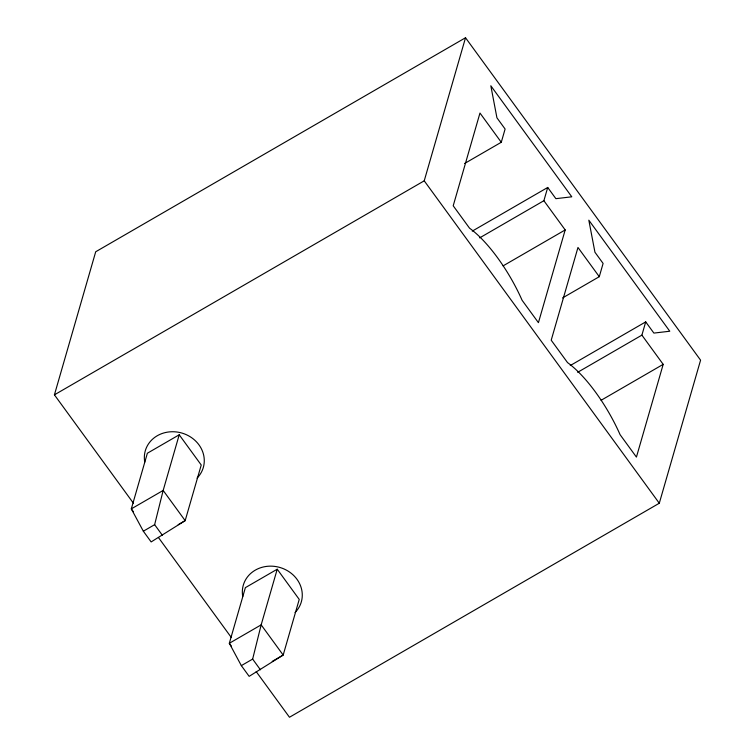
<?xml version="1.0" encoding="UTF-8"?>
<svg xmlns="http://www.w3.org/2000/svg" width="755" height="755" viewBox="0 0 755 755"><rect width="100%" height="100%" fill="white"/><g stroke="black" fill="none" stroke-linecap="round" stroke-linejoin="round"><path stroke-width="1.13" d="M143.337 531.209L154.633 524.668L163.165 490.439L179.218 434.795L201.236 464.995L185.173 520.639L151.151 541.93L143.337 531.209L131.313 508.87L147.376 453.226L179.218 434.795M241.336 665.627L252.642 659.087L261.164 624.857L277.227 569.213L299.235 599.413L283.182 655.057L249.15 676.348L241.336 665.627L229.322 643.288L245.375 587.645L277.227 569.213M133.465 503.264L54.417 394.837L95.706 251.764L465.524 37.75L700.583 360.163L659.294 503.236L289.476 717.25L256.19 671.601M54.417 394.837L424.225 180.822L465.524 37.75M464.57 163.514L501.282 142.27L505.104 129.02L496.932 117.818L490.826 85.768L571.78 196.81L555.878 198.669L547.715 187.466L472.262 231.124M479.651 237.882L543.883 200.707L547.715 187.466M543.883 200.707L565.193 229.935L538.428 322.668L522.092 300.264A79.266 26.302 59.9 0 0 469.544 228.18L453.208 205.785L479.972 113.042L501.282 142.27M562.569 297.932L599.281 276.689L603.103 263.438L594.94 252.236L588.824 220.186L669.779 331.228L653.877 333.087L645.714 321.885L570.261 365.552M577.651 372.309L641.892 335.135L645.714 321.885M641.892 335.135L663.192 364.354L636.427 457.086L620.091 434.682A79.266 26.302 59.9 0 0 567.543 362.608L551.207 340.203L577.971 247.47L599.281 276.689M503.094 265.873L565.193 229.935M178.208 524.668L185.173 520.639L163.165 490.439L131.313 508.87L133.38 511.701M601.093 400.292L663.192 364.354M272.234 661.389L283.182 655.057L261.164 624.857L229.322 643.288L231.379 646.12M424.225 180.822L659.294 503.236M154.633 524.668L162.448 535.389M252.642 659.087L260.447 669.808M158.427 537.494L231.228 637.362M144.752 462.107A30.2 27.142 16.1 0 1 182.351 433.191A30.2 27.142 16.1 0 1 197.036 478.123M242.751 596.526A30.2 27.142 16.1 0 1 280.36 567.609A30.2 27.142 16.1 0 1 295.035 612.541"/></g></svg>
